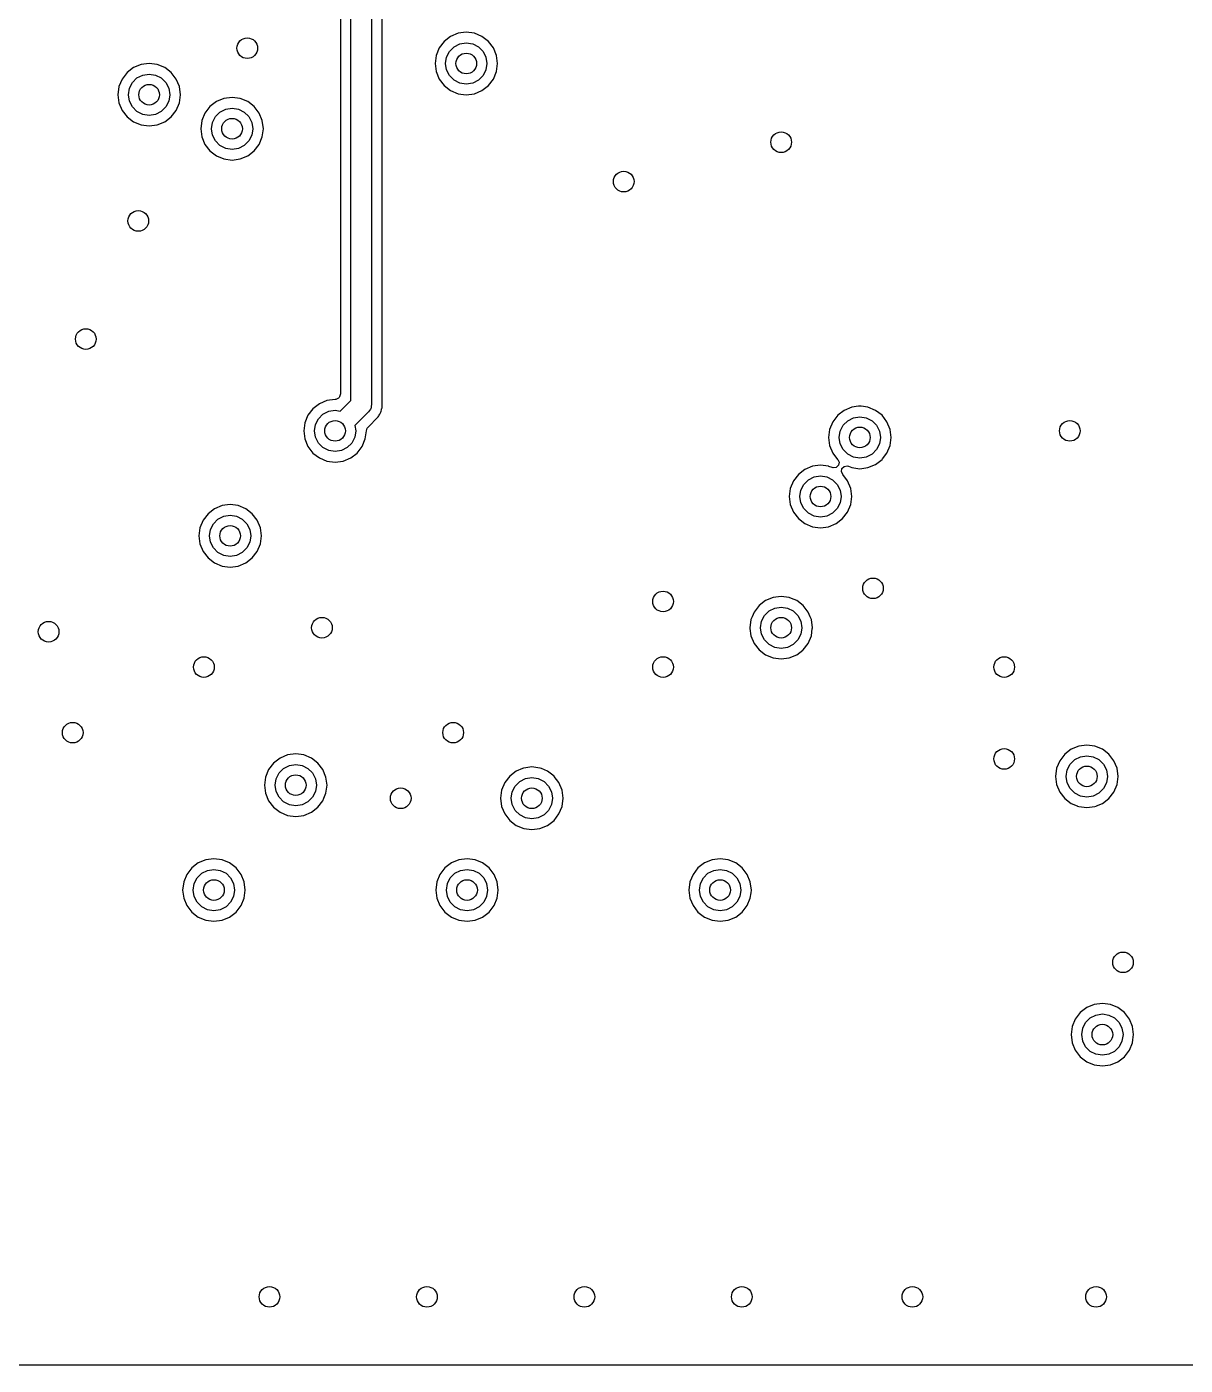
# Model space of a CAD drawing. Extents: x 3.91 to 7.47, y -4.88 to -2.92.
# Drawn here: x 5.654 to 6.537, y -4.88 to -3.86 of the extents above; entities that cross this region are included whole.
import ezdxf

# ---------------------------------------------------------------- set-up
doc = ezdxf.new("R2010")
doc.units = 0
doc.header["$MEASUREMENT"] = 0
doc.layers.add('BLACK', color=7, linetype='CONTINUOUS')

msp = doc.modelspace()

# ---------------------------------------------------------------- linework, layer by layer
at = {"layer": 'BLACK', "linetype": 'CONTINUOUS'}
for p, q in [((5.89291, -3.58704), (5.89291, -4.13937)), ((5.9008, -4.14426), (5.9008, -3.58096)), ((5.91655, -3.58096), (5.91655, -4.14753)), ((5.92444, -4.14876), (5.92444, -3.58704)), ((5.9825, -3.86448), (5.97675, -3.86687)), ((5.98867, -3.86367), (5.9825, -3.86448)), ((5.99485, -3.86448), (5.98867, -3.86367)), ((6.0006, -3.86687), (5.99485, -3.86448)), ((5.96802, -3.87559), (5.96564, -3.88135)), ((5.97181, -3.87066), (5.96802, -3.87559)), ((5.97675, -3.86687), (5.97181, -3.87066)), ((5.97593, -3.87826), (5.97942, -3.87478)), ((5.97942, -3.87478), (5.98381, -3.87254)), ((5.98381, -3.87254), (5.98867, -3.87177)), ((5.98867, -3.87177), (5.99354, -3.87254)), ((5.99354, -3.87254), (5.99793, -3.87478)), ((5.99793, -3.87478), (6.00142, -3.87826)), ((6.00554, -3.87066), (6.0006, -3.86687)), ((6.00933, -3.87559), (6.00554, -3.87066)), ((6.01171, -3.88135), (6.00933, -3.87559)), ((5.96564, -3.88135), (5.96483, -3.88752)), ((5.97293, -3.88752), (5.9737, -3.88265)), ((5.9737, -3.88265), (5.97593, -3.87826)), ((6.00142, -3.87826), (6.00365, -3.88265)), ((6.00365, -3.88265), (6.00442, -3.88752)), ((6.01252, -3.88752), (6.01171, -3.88135)), ((5.73008, -3.89443), (5.72629, -3.89937)), ((5.73502, -3.89065), (5.73008, -3.89443)), ((5.74077, -3.88826), (5.73502, -3.89065)), ((5.73769, -3.89856), (5.74208, -3.89632)), ((5.74694, -3.88745), (5.74077, -3.88826)), ((5.74208, -3.89632), (5.74694, -3.89555)), ((5.75311, -3.88826), (5.74694, -3.88745)), ((5.74694, -3.89555), (5.75181, -3.89632)), ((5.75181, -3.89632), (5.7562, -3.89856)), ((5.75887, -3.89065), (5.75311, -3.88826)), ((5.7638, -3.89443), (5.75887, -3.89065)), ((5.76759, -3.89937), (5.7638, -3.89443)), ((5.96483, -3.88752), (5.96564, -3.89369)), ((5.96564, -3.89369), (5.96802, -3.89944)), ((5.9737, -3.89238), (5.97293, -3.88752)), ((5.97593, -3.89677), (5.9737, -3.89238)), ((6.00365, -3.89238), (6.00142, -3.89677)), ((6.00442, -3.88752), (6.00365, -3.89238)), ((6.00933, -3.89944), (6.01171, -3.89369)), ((6.01171, -3.89369), (6.01252, -3.88752)), ((5.72391, -3.90512), (5.7231, -3.9113)), ((5.72629, -3.89937), (5.72391, -3.90512)), ((5.73119, -3.9113), (5.73197, -3.90643)), ((5.73197, -3.90643), (5.7342, -3.90204)), ((5.7342, -3.90204), (5.73769, -3.89856)), ((5.7562, -3.89856), (5.75968, -3.90204)), ((5.75968, -3.90204), (5.76192, -3.90643)), ((5.76192, -3.90643), (5.76269, -3.9113)), ((5.76998, -3.90512), (5.76759, -3.89937)), ((5.77079, -3.9113), (5.76998, -3.90512)), ((5.96802, -3.89944), (5.97181, -3.90438)), ((5.97181, -3.90438), (5.97675, -3.90817)), ((5.97942, -3.90026), (5.97593, -3.89677)), ((5.98381, -3.90249), (5.97942, -3.90026)), ((5.98867, -3.90326), (5.98381, -3.90249)), ((5.99354, -3.90249), (5.98867, -3.90326)), ((5.99793, -3.90026), (5.99354, -3.90249)), ((6.00142, -3.89677), (5.99793, -3.90026)), ((6.0006, -3.90817), (6.00554, -3.90438)), ((6.00554, -3.90438), (6.00933, -3.89944)), ((5.7231, -3.9113), (5.72391, -3.91747)), ((5.73197, -3.91616), (5.73119, -3.9113)), ((5.7342, -3.92055), (5.73197, -3.91616)), ((5.76192, -3.91616), (5.75968, -3.92055)), ((5.76269, -3.9113), (5.76192, -3.91616)), ((5.76998, -3.91747), (5.77079, -3.9113)), ((5.79823, -3.9166), (5.79329, -3.92039)), ((5.80398, -3.91422), (5.79823, -3.9166)), ((5.81015, -3.91341), (5.80398, -3.91422)), ((5.81632, -3.91422), (5.81015, -3.91341)), ((5.82207, -3.9166), (5.81632, -3.91422)), ((5.82701, -3.92039), (5.82207, -3.9166)), ((5.97675, -3.90817), (5.9825, -3.91055)), ((5.9825, -3.91055), (5.98867, -3.91136)), ((5.98867, -3.91136), (5.99485, -3.91055)), ((5.99485, -3.91055), (6.0006, -3.90817)), ((5.72391, -3.91747), (5.72629, -3.92322)), ((5.72629, -3.92322), (5.73008, -3.92816)), ((5.73769, -3.92404), (5.7342, -3.92055)), ((5.74208, -3.92627), (5.73769, -3.92404)), ((5.74694, -3.92704), (5.74208, -3.92627)), ((5.75181, -3.92627), (5.74694, -3.92704)), ((5.7562, -3.92404), (5.75181, -3.92627)), ((5.75968, -3.92055), (5.7562, -3.92404)), ((5.7638, -3.92816), (5.76759, -3.92322)), ((5.76759, -3.92322), (5.76998, -3.91747)), ((5.7895, -3.92533), (5.78712, -3.93108)), ((5.79329, -3.92039), (5.7895, -3.92533)), ((5.79741, -3.928), (5.80089, -3.92451)), ((5.80089, -3.92451), (5.80528, -3.92227)), ((5.80528, -3.92227), (5.81015, -3.9215)), ((5.81015, -3.9215), (5.81502, -3.92227)), ((5.81502, -3.92227), (5.81941, -3.92451)), ((5.81941, -3.92451), (5.82289, -3.928)), ((5.8308, -3.92533), (5.82701, -3.92039)), ((5.83318, -3.93108), (5.8308, -3.92533)), ((5.73008, -3.92816), (5.73502, -3.93195)), ((5.73502, -3.93195), (5.74077, -3.93433)), ((5.74077, -3.93433), (5.74694, -3.93514)), ((5.74694, -3.93514), (5.75311, -3.93433)), ((5.75311, -3.93433), (5.75887, -3.93195)), ((5.75887, -3.93195), (5.7638, -3.92816)), ((5.78712, -3.93108), (5.78631, -3.93725)), ((5.78631, -3.93725), (5.78712, -3.94342)), ((5.7944, -3.93725), (5.79517, -3.93239)), ((5.79517, -3.94212), (5.7944, -3.93725)), ((5.79517, -3.93239), (5.79741, -3.928)), ((5.82289, -3.928), (5.82513, -3.93239)), ((5.82513, -3.93239), (5.8259, -3.93725)), ((5.8259, -3.93725), (5.82513, -3.94212)), ((5.834, -3.93725), (5.83318, -3.93108)), ((5.83318, -3.94342), (5.834, -3.93725)), ((5.78712, -3.94342), (5.7895, -3.94917)), ((5.79741, -3.94651), (5.79517, -3.94212)), ((5.80089, -3.94999), (5.79741, -3.94651)), ((5.82289, -3.94651), (5.81941, -3.94999)), ((5.82513, -3.94212), (5.82289, -3.94651)), ((5.8308, -3.94917), (5.83318, -3.94342)), ((5.7895, -3.94917), (5.79329, -3.95411)), ((5.79329, -3.95411), (5.79823, -3.9579)), ((5.79823, -3.9579), (5.80398, -3.96029)), ((5.80528, -3.95223), (5.80089, -3.94999)), ((5.81015, -3.953), (5.80528, -3.95223)), ((5.81502, -3.95223), (5.81015, -3.953)), ((5.81941, -3.94999), (5.81502, -3.95223)), ((5.81632, -3.96029), (5.82207, -3.9579)), ((5.82207, -3.9579), (5.82701, -3.95411)), ((5.82701, -3.95411), (5.8308, -3.94917)), ((5.80398, -3.96029), (5.81015, -3.9611)), ((5.81015, -3.9611), (5.81632, -3.96029)), ((5.89291, -4.13937), (5.89216, -4.14166)), ((5.87181, -4.15066), (5.86802, -4.15559)), ((5.87675, -4.14687), (5.87181, -4.15066)), ((5.8825, -4.14448), (5.87675, -4.14687)), ((5.88867, -4.14367), (5.8825, -4.14448)), ((5.8888, -4.14369), (5.88867, -4.14367)), ((5.88918, -4.14366), (5.8888, -4.14369)), ((5.89133, -4.14256), (5.88918, -4.14366)), ((5.89177, -4.14213), (5.89133, -4.14256)), ((5.89216, -4.14166), (5.89177, -4.14213)), ((5.89266, -4.1524), (5.9008, -4.14426)), ((5.91576, -4.15094), (5.91494, -4.15197)), ((5.91587, -4.1505), (5.91576, -4.15094)), ((5.91611, -4.15012), (5.91587, -4.1505)), ((5.91625, -4.14881), (5.91611, -4.15012)), ((5.91655, -4.14753), (5.91625, -4.14881)), ((5.92386, -4.15245), (5.92401, -4.15151)), ((5.92401, -4.15151), (5.92415, -4.15092)), ((5.92415, -4.15092), (5.92435, -4.15031)), ((5.92435, -4.15031), (5.92444, -4.15001)), ((5.92435, -4.15031), (5.92435, -4.15031)), ((5.92444, -4.15001), (5.92444, -4.14876)), ((5.92444, -4.14876), (5.92444, -4.14876)), ((6.2825, -4.14948), (6.27675, -4.15187)), ((6.28767, -4.1488), (6.2825, -4.14948)), ((6.28842, -4.1487), (6.28767, -4.1488)), ((6.28867, -4.14867), (6.28842, -4.1487)), ((6.28893, -4.1487), (6.28867, -4.14867)), ((6.28968, -4.1488), (6.28893, -4.1487)), ((6.29485, -4.14948), (6.28968, -4.1488)), ((6.3006, -4.15187), (6.29485, -4.14948)), ((5.86564, -4.16135), (5.86483, -4.16752)), ((5.86802, -4.15559), (5.86564, -4.16135)), ((5.8737, -4.16265), (5.87593, -4.15826)), ((5.87593, -4.15826), (5.87942, -4.15478)), ((5.87942, -4.15478), (5.88381, -4.15254)), ((5.88381, -4.15254), (5.88867, -4.15177)), ((5.88867, -4.15177), (5.89266, -4.1524)), ((5.91424, -4.15308), (5.90379, -4.16353)), ((5.91363, -4.16486), (5.92159, -4.1569)), ((5.91494, -4.15197), (5.91424, -4.15308)), ((5.92159, -4.1569), (5.92202, -4.15605)), ((5.92202, -4.15605), (5.92234, -4.15553)), ((5.92234, -4.15553), (5.9229, -4.15476)), ((5.9229, -4.15476), (5.92319, -4.15386)), ((5.92319, -4.15386), (5.92343, -4.1533)), ((5.92343, -4.1533), (5.92386, -4.15245)), ((6.26802, -4.16059), (6.26564, -4.16635)), ((6.27181, -4.15566), (6.26802, -4.16059)), ((6.27675, -4.15187), (6.27181, -4.15566)), ((6.27593, -4.16326), (6.27942, -4.15978)), ((6.27942, -4.15978), (6.28381, -4.15754)), ((6.28381, -4.15754), (6.28867, -4.15677)), ((6.28867, -4.15677), (6.29354, -4.15754)), ((6.29354, -4.15754), (6.29793, -4.15978)), ((6.29793, -4.15978), (6.30142, -4.16326)), ((6.30554, -4.15566), (6.3006, -4.15187)), ((6.30933, -4.16059), (6.30554, -4.15566)), ((6.31171, -4.16635), (6.30933, -4.16059)), ((5.86483, -4.16752), (5.86564, -4.17369)), ((5.87293, -4.16752), (5.8737, -4.16265)), ((5.8737, -4.17238), (5.87293, -4.16752)), ((5.90442, -4.16752), (5.90365, -4.17238)), ((5.90379, -4.16353), (5.90442, -4.16752)), ((5.91171, -4.17369), (5.91252, -4.16752)), ((5.91252, -4.16752), (5.91323, -4.16533)), ((5.91252, -4.16752), (5.91252, -4.16752)), ((5.91323, -4.16533), (5.91363, -4.16486)), ((6.26564, -4.16635), (6.26483, -4.17252)), ((6.27293, -4.17252), (6.2737, -4.16765)), ((6.2737, -4.16765), (6.27593, -4.16326)), ((6.30142, -4.16326), (6.30365, -4.16765)), ((6.30365, -4.16765), (6.30442, -4.17252)), ((6.31252, -4.17252), (6.31171, -4.16635)), ((5.86564, -4.17369), (5.86802, -4.17944)), ((5.86802, -4.17944), (5.87181, -4.18438)), ((5.87593, -4.17677), (5.8737, -4.17238)), ((5.87942, -4.18026), (5.87593, -4.17677)), ((5.88381, -4.18249), (5.87942, -4.18026)), ((5.89793, -4.18026), (5.89354, -4.18249)), ((5.90142, -4.17677), (5.89793, -4.18026)), ((5.90365, -4.17238), (5.90142, -4.17677)), ((5.90554, -4.18438), (5.90933, -4.17944)), ((5.90933, -4.17944), (5.91171, -4.17369)), ((6.26483, -4.17252), (6.26564, -4.17869)), ((6.26564, -4.17869), (6.26802, -4.18444)), ((6.2737, -4.17738), (6.27293, -4.17252)), ((6.27593, -4.18177), (6.2737, -4.17738)), ((6.27942, -4.18526), (6.27593, -4.18177)), ((6.30142, -4.18177), (6.29793, -4.18526)), ((6.30365, -4.17738), (6.30142, -4.18177)), ((6.30442, -4.17252), (6.30365, -4.17738)), ((6.30933, -4.18444), (6.31171, -4.17869)), ((6.31171, -4.17869), (6.31252, -4.17252)), ((5.87181, -4.18438), (5.87675, -4.18817)), ((5.87675, -4.18817), (5.8825, -4.19055)), ((5.8825, -4.19055), (5.88867, -4.19136)), ((5.88867, -4.18326), (5.88381, -4.18249)), ((5.89354, -4.18249), (5.88867, -4.18326)), ((5.88867, -4.19136), (5.89485, -4.19055)), ((5.89485, -4.19055), (5.9006, -4.18817)), ((5.9006, -4.18817), (5.90554, -4.18438)), ((6.26802, -4.18444), (6.27169, -4.18922)), ((6.27169, -4.18922), (6.27169, -4.18922)), ((6.27169, -4.18922), (6.27181, -4.18938)), ((6.27181, -4.18938), (6.27178, -4.1894)), ((6.27178, -4.1894), (6.27277, -4.19134)), ((6.27277, -4.19134), (6.2724, -4.19372)), ((6.28381, -4.18749), (6.27942, -4.18526)), ((6.28867, -4.18826), (6.28381, -4.18749)), ((6.29354, -4.18749), (6.28867, -4.18826)), ((6.29793, -4.18526), (6.29354, -4.18749)), ((6.3006, -4.19317), (6.30554, -4.18938)), ((6.30554, -4.18938), (6.30594, -4.18886)), ((6.30594, -4.18886), (6.30933, -4.18444)), ((6.24181, -4.20066), (6.23802, -4.20559)), ((6.24675, -4.19687), (6.24181, -4.20066)), ((6.2525, -4.19448), (6.24675, -4.19687)), ((6.24942, -4.20478), (6.25381, -4.20254)), ((6.25867, -4.19367), (6.2525, -4.19448)), ((6.25381, -4.20254), (6.25867, -4.20177)), ((6.26485, -4.19448), (6.25867, -4.19367)), ((6.25867, -4.20177), (6.26354, -4.20254)), ((6.26354, -4.20254), (6.26793, -4.20478)), ((6.26508, -4.19458), (6.26485, -4.19448)), ((6.26743, -4.19555), (6.26508, -4.19458)), ((6.26831, -4.1958), (6.26743, -4.19555)), ((6.27069, -4.19543), (6.26831, -4.1958)), ((6.2724, -4.19372), (6.27069, -4.19543)), ((6.27458, -4.19869), (6.27495, -4.19631)), ((6.27557, -4.20063), (6.27458, -4.19869)), ((6.27495, -4.19631), (6.27666, -4.19461)), ((6.27554, -4.20066), (6.27557, -4.20063)), ((6.27563, -4.20078), (6.27554, -4.20066)), ((6.27933, -4.20559), (6.27563, -4.20078)), ((6.27666, -4.19461), (6.27904, -4.19423)), ((6.27904, -4.19423), (6.27992, -4.19448)), ((6.27992, -4.19448), (6.28124, -4.19503)), ((6.28124, -4.19503), (6.2825, -4.19555)), ((6.2825, -4.19555), (6.28867, -4.19636)), ((6.28867, -4.19636), (6.29485, -4.19555)), ((6.29485, -4.19555), (6.3006, -4.19317)), ((6.23564, -4.21135), (6.23483, -4.21752)), ((6.23802, -4.20559), (6.23564, -4.21135)), ((6.24293, -4.21752), (6.2437, -4.21265)), ((6.2437, -4.21265), (6.24593, -4.20826)), ((6.24593, -4.20826), (6.24942, -4.20478)), ((6.26793, -4.20478), (6.27142, -4.20826)), ((6.27142, -4.20826), (6.27365, -4.21265)), ((6.27365, -4.21265), (6.27442, -4.21752)), ((6.28171, -4.21135), (6.27933, -4.20559)), ((6.28252, -4.21752), (6.28171, -4.21135)), ((6.23483, -4.21752), (6.23564, -4.22369)), ((6.2437, -4.22238), (6.24293, -4.21752)), ((6.24593, -4.22677), (6.2437, -4.22238)), ((6.27365, -4.22238), (6.27142, -4.22677)), ((6.27442, -4.21752), (6.27365, -4.22238)), ((6.28171, -4.22369), (6.28252, -4.21752)), ((5.79181, -4.23066), (5.78802, -4.23559)), ((5.79675, -4.22687), (5.79181, -4.23066)), ((5.8025, -4.22448), (5.79675, -4.22687)), ((5.79942, -4.23478), (5.80381, -4.23254)), ((5.80867, -4.22367), (5.8025, -4.22448)), ((5.80381, -4.23254), (5.80867, -4.23177)), ((5.81485, -4.22448), (5.80867, -4.22367)), ((5.80867, -4.23177), (5.81354, -4.23254)), ((5.81354, -4.23254), (5.81793, -4.23478)), ((5.8206, -4.22687), (5.81485, -4.22448)), ((5.82554, -4.23066), (5.8206, -4.22687)), ((5.82933, -4.23559), (5.82554, -4.23066)), ((6.23564, -4.22369), (6.23802, -4.22944)), ((6.23802, -4.22944), (6.24181, -4.23438)), ((6.24942, -4.23026), (6.24593, -4.22677)), ((6.25381, -4.23249), (6.24942, -4.23026)), ((6.25867, -4.23326), (6.25381, -4.23249)), ((6.26354, -4.23249), (6.25867, -4.23326)), ((6.26793, -4.23026), (6.26354, -4.23249)), ((6.27142, -4.22677), (6.26793, -4.23026)), ((6.27554, -4.23438), (6.27933, -4.22944)), ((6.27933, -4.22944), (6.28171, -4.22369)), ((5.78564, -4.24135), (5.78483, -4.24752)), ((5.78802, -4.23559), (5.78564, -4.24135)), ((5.79293, -4.24752), (5.7937, -4.24265)), ((5.7937, -4.24265), (5.79593, -4.23826)), ((5.79593, -4.23826), (5.79942, -4.23478)), ((5.81793, -4.23478), (5.82142, -4.23826)), ((5.82142, -4.23826), (5.82365, -4.24265)), ((5.82365, -4.24265), (5.82442, -4.24752)), ((5.83171, -4.24135), (5.82933, -4.23559)), ((5.83252, -4.24752), (5.83171, -4.24135)), ((6.24181, -4.23438), (6.24675, -4.23817)), ((6.24675, -4.23817), (6.2525, -4.24055)), ((6.2525, -4.24055), (6.25867, -4.24136)), ((6.25867, -4.24136), (6.26485, -4.24055)), ((6.26485, -4.24055), (6.2706, -4.23817)), ((6.2706, -4.23817), (6.27554, -4.23438)), ((5.78483, -4.24752), (5.78564, -4.25369)), ((5.78564, -4.25369), (5.78802, -4.25944)), ((5.7937, -4.25238), (5.79293, -4.24752)), ((5.79593, -4.25677), (5.7937, -4.25238)), ((5.82365, -4.25238), (5.82142, -4.25677)), ((5.82442, -4.24752), (5.82365, -4.25238)), ((5.82933, -4.25944), (5.83171, -4.25369)), ((5.83171, -4.25369), (5.83252, -4.24752)), ((5.78802, -4.25944), (5.79181, -4.26438)), ((5.79942, -4.26026), (5.79593, -4.25677)), ((5.80381, -4.26249), (5.79942, -4.26026)), ((5.80867, -4.26326), (5.80381, -4.26249)), ((5.81354, -4.26249), (5.80867, -4.26326)), ((5.81793, -4.26026), (5.81354, -4.26249)), ((5.82142, -4.25677), (5.81793, -4.26026)), ((5.82554, -4.26438), (5.82933, -4.25944)), ((5.79181, -4.26438), (5.79675, -4.26817)), ((5.79675, -4.26817), (5.8025, -4.27055)), ((5.8025, -4.27055), (5.80867, -4.27136)), ((5.80867, -4.27136), (5.81485, -4.27055)), ((5.81485, -4.27055), (5.8206, -4.26817)), ((5.8206, -4.26817), (5.82554, -4.26438)), ((6.2225, -4.29448), (6.21675, -4.29687)), ((6.22867, -4.29367), (6.2225, -4.29448)), ((6.23485, -4.29448), (6.22867, -4.29367)), ((6.23647, -4.29515), (6.23485, -4.29448)), ((6.21181, -4.30066), (6.20802, -4.30559)), ((6.21675, -4.29687), (6.21181, -4.30066)), ((6.21942, -4.30478), (6.22381, -4.30254)), ((6.22381, -4.30254), (6.22867, -4.30177)), ((6.22867, -4.30177), (6.23354, -4.30254)), ((6.23354, -4.30254), (6.23793, -4.30478)), ((6.2406, -4.29687), (6.23647, -4.29515)), ((6.24554, -4.30066), (6.2406, -4.29687)), ((6.24933, -4.30559), (6.24554, -4.30066)), ((6.20564, -4.31135), (6.20483, -4.31752)), ((6.20608, -4.31028), (6.20564, -4.31135)), ((6.20651, -4.30925), (6.20608, -4.31028)), ((6.20802, -4.30559), (6.20651, -4.30925)), ((6.21293, -4.31752), (6.2137, -4.31265)), ((6.2137, -4.31265), (6.21593, -4.30826)), ((6.21593, -4.30826), (6.21942, -4.30478)), ((6.23793, -4.30478), (6.24142, -4.30826)), ((6.24142, -4.30826), (6.24365, -4.31265)), ((6.24365, -4.31265), (6.24442, -4.31752)), ((6.25084, -4.30925), (6.24933, -4.30559)), ((6.25127, -4.31028), (6.25084, -4.30925)), ((6.25171, -4.31135), (6.25127, -4.31028)), ((6.25252, -4.31752), (6.25171, -4.31135)), ((6.20483, -4.31752), (6.20486, -4.31777)), ((6.20486, -4.31777), (6.20492, -4.31819)), ((6.20492, -4.31819), (6.20564, -4.32369)), ((6.20564, -4.32369), (6.20802, -4.32944)), ((6.2137, -4.32238), (6.21293, -4.31752)), ((6.21593, -4.32677), (6.2137, -4.32238)), ((6.24365, -4.32238), (6.24142, -4.32677)), ((6.24442, -4.31752), (6.24365, -4.32238)), ((6.24933, -4.32944), (6.25171, -4.32369)), ((6.25171, -4.32369), (6.25243, -4.31819)), ((6.25243, -4.31819), (6.25249, -4.31777)), ((6.25249, -4.31777), (6.25252, -4.31752)), ((6.20802, -4.32944), (6.21181, -4.33438)), ((6.21181, -4.33438), (6.21675, -4.33817)), ((6.21942, -4.33026), (6.21593, -4.32677)), ((6.22381, -4.33249), (6.21942, -4.33026)), ((6.22867, -4.33326), (6.22381, -4.33249)), ((6.23354, -4.33249), (6.22867, -4.33326)), ((6.23793, -4.33026), (6.23354, -4.33249)), ((6.24142, -4.32677), (6.23793, -4.33026)), ((6.2406, -4.33817), (6.24529, -4.33456)), ((6.24529, -4.33456), (6.24554, -4.33438)), ((6.24554, -4.33438), (6.24933, -4.32944)), ((6.21675, -4.33817), (6.2225, -4.34055)), ((6.2225, -4.34055), (6.22867, -4.34136)), ((6.22867, -4.34136), (6.23485, -4.34055)), ((6.23485, -4.34055), (6.2406, -4.33817)), ((5.84675, -4.41687), (5.84181, -4.42066)), ((5.8525, -4.41448), (5.84675, -4.41687)), ((5.85867, -4.41367), (5.8525, -4.41448)), ((5.86485, -4.41448), (5.85867, -4.41367)), ((5.8706, -4.41687), (5.86485, -4.41448)), ((5.87554, -4.42066), (5.8706, -4.41687)), ((6.44481, -4.41396), (6.44102, -4.4189)), ((6.44974, -4.41017), (6.44481, -4.41396)), ((6.4555, -4.40779), (6.44974, -4.41017)), ((6.45241, -4.41808), (6.4568, -4.41585)), ((6.46167, -4.40698), (6.4555, -4.40779)), ((6.4568, -4.41585), (6.46167, -4.41508)), ((6.46784, -4.40779), (6.46167, -4.40698)), ((6.46167, -4.41508), (6.46653, -4.41585)), ((6.46653, -4.41585), (6.47092, -4.41808)), ((6.47359, -4.41017), (6.46784, -4.40779)), ((6.47853, -4.41396), (6.47359, -4.41017)), ((6.48232, -4.4189), (6.47853, -4.41396)), ((5.83802, -4.42559), (5.83564, -4.43135)), ((5.84181, -4.42066), (5.83802, -4.42559)), ((5.84593, -4.42826), (5.84942, -4.42478)), ((5.84942, -4.42478), (5.85381, -4.42254)), ((5.85381, -4.42254), (5.85867, -4.42177)), ((5.85867, -4.42177), (5.86354, -4.42254)), ((5.86354, -4.42254), (5.86793, -4.42478)), ((5.86793, -4.42478), (5.87142, -4.42826)), ((5.87933, -4.42559), (5.87554, -4.42066)), ((5.88171, -4.43135), (5.87933, -4.42559)), ((6.02675, -4.42687), (6.02181, -4.43066)), ((6.03142, -4.42493), (6.02675, -4.42687)), ((6.03227, -4.42458), (6.03142, -4.42493)), ((6.0325, -4.42448), (6.03227, -4.42458)), ((6.03867, -4.42367), (6.0325, -4.42448)), ((6.04485, -4.42448), (6.03867, -4.42367)), ((6.04508, -4.42458), (6.04485, -4.42448)), ((6.04593, -4.42493), (6.04508, -4.42458)), ((6.0506, -4.42687), (6.04593, -4.42493)), ((6.05554, -4.43066), (6.0506, -4.42687)), ((6.43863, -4.42465), (6.43782, -4.43082)), ((6.44102, -4.4189), (6.43863, -4.42465)), ((6.44592, -4.43082), (6.44669, -4.42596)), ((6.44669, -4.42596), (6.44893, -4.42157)), ((6.44893, -4.42157), (6.45241, -4.41808)), ((6.47092, -4.41808), (6.47441, -4.42157)), ((6.47441, -4.42157), (6.47664, -4.42596)), ((6.47664, -4.42596), (6.47741, -4.43082)), ((6.48236, -4.41901), (6.48232, -4.4189)), ((6.4847, -4.42465), (6.48236, -4.41901)), ((6.48551, -4.43082), (6.4847, -4.42465)), ((5.83564, -4.43135), (5.83483, -4.43752)), ((5.84293, -4.43752), (5.8437, -4.43265)), ((5.8437, -4.43265), (5.84593, -4.42826)), ((5.87142, -4.42826), (5.87365, -4.43265)), ((5.87365, -4.43265), (5.87442, -4.43752)), ((5.88252, -4.43752), (5.88171, -4.43135)), ((6.01802, -4.43559), (6.01564, -4.44135)), ((6.02181, -4.43066), (6.01802, -4.43559)), ((6.02593, -4.43826), (6.02942, -4.43478)), ((6.02942, -4.43478), (6.03381, -4.43254)), ((6.03381, -4.43254), (6.03867, -4.43177)), ((6.03867, -4.43177), (6.04354, -4.43254)), ((6.04354, -4.43254), (6.04793, -4.43478)), ((6.04793, -4.43478), (6.05142, -4.43826)), ((6.05567, -4.43082), (6.05554, -4.43066)), ((6.05933, -4.43559), (6.05567, -4.43082)), ((6.06171, -4.44135), (6.05933, -4.43559)), ((6.43782, -4.43082), (6.43863, -4.437)), ((6.43863, -4.437), (6.44102, -4.44275)), ((6.44669, -4.43569), (6.44592, -4.43082)), ((6.44893, -4.44008), (6.44669, -4.43569)), ((6.47664, -4.43569), (6.47441, -4.44008)), ((6.47741, -4.43082), (6.47664, -4.43569)), ((6.48232, -4.44275), (6.4847, -4.437)), ((6.4847, -4.437), (6.48551, -4.43082)), ((5.83483, -4.43752), (5.83564, -4.44369)), ((5.83564, -4.44369), (5.83802, -4.44944)), ((5.8437, -4.44238), (5.84293, -4.43752)), ((5.84593, -4.44677), (5.8437, -4.44238)), ((5.84942, -4.45026), (5.84593, -4.44677)), ((5.87142, -4.44677), (5.86793, -4.45026)), ((5.87365, -4.44238), (5.87142, -4.44677)), ((5.87442, -4.43752), (5.87365, -4.44238)), ((5.87933, -4.44944), (5.88012, -4.44752)), ((5.88012, -4.44752), (5.88171, -4.44369)), ((5.88171, -4.44369), (5.88252, -4.43752)), ((6.01564, -4.44135), (6.01483, -4.44752)), ((6.01483, -4.44752), (6.01564, -4.45369)), ((6.02293, -4.44752), (6.0237, -4.44265)), ((6.0237, -4.45238), (6.02293, -4.44752)), ((6.0237, -4.44265), (6.02593, -4.43826)), ((6.05142, -4.43826), (6.05365, -4.44265)), ((6.05365, -4.44265), (6.05442, -4.44752)), ((6.05442, -4.44752), (6.05365, -4.45238)), ((6.06252, -4.44752), (6.06171, -4.44135)), ((6.06171, -4.45369), (6.06252, -4.44752)), ((6.44102, -4.44275), (6.44481, -4.44769)), ((6.45241, -4.44356), (6.44893, -4.44008)), ((6.4568, -4.4458), (6.45241, -4.44356)), ((6.46167, -4.44657), (6.4568, -4.4458)), ((6.46653, -4.4458), (6.46167, -4.44657)), ((6.47092, -4.44356), (6.46653, -4.4458)), ((6.47441, -4.44008), (6.47092, -4.44356)), ((6.47853, -4.44769), (6.48232, -4.44275)), ((5.83802, -4.44944), (5.84181, -4.45438)), ((5.84181, -4.45438), (5.84675, -4.45817)), ((5.85381, -4.45249), (5.84942, -4.45026)), ((5.85867, -4.45326), (5.85381, -4.45249)), ((5.86354, -4.45249), (5.85867, -4.45326)), ((5.86793, -4.45026), (5.86354, -4.45249)), ((5.8706, -4.45817), (5.87554, -4.45438)), ((5.87554, -4.45438), (5.87933, -4.44944)), ((6.01564, -4.45369), (6.01802, -4.45944)), ((6.02593, -4.45677), (6.0237, -4.45238)), ((6.02942, -4.46026), (6.02593, -4.45677)), ((6.05142, -4.45677), (6.04793, -4.46026)), ((6.05365, -4.45238), (6.05142, -4.45677)), ((6.05933, -4.45944), (6.06171, -4.45369)), ((6.44481, -4.44769), (6.44974, -4.45147)), ((6.44974, -4.45147), (6.45438, -4.4534)), ((6.45438, -4.4534), (6.45448, -4.45344)), ((6.45448, -4.45344), (6.4555, -4.45386)), ((6.4555, -4.45386), (6.46167, -4.45467)), ((6.46167, -4.45467), (6.46784, -4.45386)), ((6.46784, -4.45386), (6.46886, -4.45344)), ((6.46886, -4.45344), (6.46895, -4.4534)), ((6.46895, -4.4534), (6.47359, -4.45147)), ((6.47359, -4.45147), (6.47853, -4.44769)), ((5.84675, -4.45817), (5.8525, -4.46055)), ((5.8525, -4.46055), (5.85867, -4.46136)), ((5.85867, -4.46136), (5.86485, -4.46055)), ((5.86485, -4.46055), (5.8706, -4.45817)), ((6.01802, -4.45944), (6.02181, -4.46438)), ((6.02181, -4.46438), (6.02675, -4.46817)), ((6.03381, -4.46249), (6.02942, -4.46026)), ((6.03867, -4.46326), (6.03381, -4.46249)), ((6.04354, -4.46249), (6.03867, -4.46326)), ((6.04793, -4.46026), (6.04354, -4.46249)), ((6.0506, -4.46817), (6.05554, -4.46438)), ((6.05554, -4.46438), (6.05933, -4.45944)), ((6.02675, -4.46817), (6.0325, -4.47055)), ((6.0325, -4.47055), (6.03867, -4.47136)), ((6.03867, -4.47136), (6.04485, -4.47055)), ((6.04485, -4.47055), (6.0506, -4.46817)), ((5.78439, -4.49679), (5.77945, -4.50058)), ((5.79014, -4.4944), (5.78439, -4.49679)), ((5.79631, -4.49359), (5.79014, -4.4944)), ((5.80248, -4.4944), (5.79631, -4.49359)), ((5.80824, -4.49679), (5.80248, -4.4944)), ((5.81317, -4.50058), (5.80824, -4.49679)), ((5.9773, -4.49679), (5.97236, -4.50058)), ((5.98305, -4.4944), (5.9773, -4.49679)), ((5.98923, -4.49359), (5.98305, -4.4944)), ((5.9954, -4.4944), (5.98923, -4.49359)), ((6.00115, -4.49679), (5.9954, -4.4944)), ((6.00609, -4.50058), (6.00115, -4.49679)), ((6.17022, -4.49679), (6.16528, -4.50058)), ((6.17597, -4.4944), (6.17022, -4.49679)), ((6.18214, -4.49359), (6.17597, -4.4944)), ((6.18831, -4.4944), (6.18214, -4.49359)), ((6.19406, -4.49679), (6.18831, -4.4944)), ((6.199, -4.50058), (6.19406, -4.49679)), ((5.77566, -4.50552), (5.77328, -4.51127)), ((5.77945, -4.50058), (5.77566, -4.50552)), ((5.78134, -4.51257), (5.78357, -4.50818)), ((5.78357, -4.50818), (5.78706, -4.5047)), ((5.78706, -4.5047), (5.79145, -4.50246)), ((5.79145, -4.50246), (5.79631, -4.50169)), ((5.79631, -4.50169), (5.80118, -4.50246)), ((5.80118, -4.50246), (5.80557, -4.5047)), ((5.80557, -4.5047), (5.80905, -4.50818)), ((5.80905, -4.50818), (5.81129, -4.51257)), ((5.81696, -4.50552), (5.81317, -4.50058)), ((5.81935, -4.51127), (5.81696, -4.50552)), ((5.96857, -4.50552), (5.96619, -4.51127)), ((5.97236, -4.50058), (5.96857, -4.50552)), ((5.97425, -4.51257), (5.97649, -4.50818)), ((5.97649, -4.50818), (5.97997, -4.5047)), ((5.97997, -4.5047), (5.98436, -4.50246)), ((5.98436, -4.50246), (5.98923, -4.50169)), ((5.98923, -4.50169), (5.99409, -4.50246)), ((5.99409, -4.50246), (5.99848, -4.5047)), ((5.99848, -4.5047), (6.00197, -4.50818)), ((6.00197, -4.50818), (6.0042, -4.51257)), ((6.00988, -4.50552), (6.00609, -4.50058)), ((6.01226, -4.51127), (6.00988, -4.50552)), ((6.16149, -4.50552), (6.15911, -4.51127)), ((6.16528, -4.50058), (6.16149, -4.50552)), ((6.16716, -4.51257), (6.1694, -4.50818)), ((6.1694, -4.50818), (6.17288, -4.5047)), ((6.17288, -4.5047), (6.17727, -4.50246)), ((6.17727, -4.50246), (6.18214, -4.50169)), ((6.18214, -4.50169), (6.18701, -4.50246)), ((6.18701, -4.50246), (6.1914, -4.5047)), ((6.1914, -4.5047), (6.19488, -4.50818)), ((6.19488, -4.50818), (6.19712, -4.51257)), ((6.20279, -4.50552), (6.199, -4.50058)), ((6.20517, -4.51127), (6.20279, -4.50552)), ((5.77328, -4.51127), (5.77247, -4.51744)), ((5.77247, -4.51744), (5.77328, -4.52361)), ((5.78056, -4.51744), (5.78134, -4.51257)), ((5.78134, -4.5223), (5.78056, -4.51744)), ((5.81129, -4.51257), (5.81206, -4.51744)), ((5.81206, -4.51744), (5.81129, -4.5223)), ((5.82016, -4.51744), (5.81935, -4.51127)), ((5.81935, -4.52361), (5.82016, -4.51744)), ((5.96619, -4.51127), (5.96538, -4.51744)), ((5.96538, -4.51744), (5.96619, -4.52361)), ((5.97348, -4.51744), (5.97425, -4.51257)), ((5.97425, -4.5223), (5.97348, -4.51744)), ((6.0042, -4.51257), (6.00497, -4.51744)), ((6.00497, -4.51744), (6.0042, -4.5223)), ((6.01307, -4.51744), (6.01226, -4.51127)), ((6.01226, -4.52361), (6.01307, -4.51744)), ((6.15911, -4.51127), (6.15829, -4.51744)), ((6.15829, -4.51744), (6.15911, -4.52361)), ((6.16639, -4.51744), (6.16716, -4.51257)), ((6.16716, -4.5223), (6.16639, -4.51744)), ((6.19712, -4.51257), (6.19789, -4.51744)), ((6.19789, -4.51744), (6.19712, -4.5223)), ((6.20599, -4.51744), (6.20517, -4.51127)), ((6.2057, -4.5196), (6.20599, -4.51744)), ((5.77328, -4.52361), (5.77566, -4.52936)), ((5.78357, -4.52669), (5.78134, -4.5223)), ((5.78706, -4.53018), (5.78357, -4.52669)), ((5.80905, -4.52669), (5.80557, -4.53018)), ((5.81129, -4.5223), (5.80905, -4.52669)), ((5.81696, -4.52936), (5.81935, -4.52361)), ((5.96619, -4.52361), (5.96857, -4.52936)), ((5.97649, -4.52669), (5.97425, -4.5223)), ((5.97997, -4.53018), (5.97649, -4.52669)), ((6.00197, -4.52669), (5.99848, -4.53018)), ((6.0042, -4.5223), (6.00197, -4.52669)), ((6.00988, -4.52936), (6.01226, -4.52361)), ((6.15911, -4.52361), (6.16149, -4.52936)), ((6.1694, -4.52669), (6.16716, -4.5223)), ((6.17288, -4.53018), (6.1694, -4.52669)), ((6.19488, -4.52669), (6.1914, -4.53018)), ((6.19712, -4.5223), (6.19488, -4.52669)), ((6.20279, -4.52936), (6.20517, -4.52361)), ((6.20517, -4.52361), (6.2057, -4.5196)), ((5.77566, -4.52936), (5.77945, -4.5343)), ((5.77945, -4.5343), (5.78439, -4.53809)), ((5.78439, -4.53809), (5.79014, -4.54047)), ((5.79145, -4.53242), (5.78706, -4.53018)), ((5.79631, -4.53319), (5.79145, -4.53242)), ((5.80118, -4.53242), (5.79631, -4.53319)), ((5.80557, -4.53018), (5.80118, -4.53242)), ((5.80248, -4.54047), (5.80824, -4.53809)), ((5.80824, -4.53809), (5.81317, -4.5343)), ((5.81317, -4.5343), (5.81696, -4.52936)), ((5.96857, -4.52936), (5.97236, -4.5343)), ((5.97236, -4.5343), (5.9773, -4.53809)), ((5.9773, -4.53809), (5.98305, -4.54047)), ((5.98436, -4.53242), (5.97997, -4.53018)), ((5.98923, -4.53319), (5.98436, -4.53242)), ((5.99409, -4.53242), (5.98923, -4.53319)), ((5.99848, -4.53018), (5.99409, -4.53242)), ((5.9954, -4.54047), (6.00115, -4.53809)), ((6.00115, -4.53809), (6.00609, -4.5343)), ((6.00609, -4.5343), (6.00988, -4.52936)), ((6.16149, -4.52936), (6.16528, -4.5343)), ((6.16528, -4.5343), (6.17022, -4.53809)), ((6.17022, -4.53809), (6.17597, -4.54047)), ((6.17727, -4.53242), (6.17288, -4.53018)), ((6.18214, -4.53319), (6.17727, -4.53242)), ((6.18701, -4.53242), (6.18214, -4.53319)), ((6.1914, -4.53018), (6.18701, -4.53242)), ((6.18831, -4.54047), (6.19406, -4.53809)), ((6.19406, -4.53809), (6.199, -4.5343)), ((6.199, -4.5343), (6.20279, -4.52936)), ((5.79014, -4.54047), (5.79631, -4.54128)), ((5.79631, -4.54128), (5.80248, -4.54047)), ((5.98305, -4.54047), (5.98923, -4.54128)), ((5.98923, -4.54128), (5.9954, -4.54047)), ((6.17597, -4.54047), (6.18214, -4.54128)), ((6.18214, -4.54128), (6.18831, -4.54047)), ((6.46156, -4.60702), (6.45662, -4.61081)), ((6.46731, -4.60464), (6.46156, -4.60702)), ((6.47348, -4.60383), (6.46731, -4.60464)), ((6.47965, -4.60464), (6.47348, -4.60383)), ((6.4854, -4.60702), (6.47965, -4.60464)), ((6.49034, -4.61081), (6.4854, -4.60702)), ((6.45283, -4.61575), (6.45044, -4.6215)), ((6.45662, -4.61081), (6.45283, -4.61575)), ((6.4585, -4.62281), (6.46074, -4.61842)), ((6.46074, -4.61842), (6.46422, -4.61493)), ((6.46422, -4.61493), (6.46861, -4.6127)), ((6.46861, -4.6127), (6.47348, -4.61193)), ((6.47348, -4.61193), (6.47834, -4.6127)), ((6.47834, -4.6127), (6.48273, -4.61493)), ((6.48273, -4.61493), (6.48622, -4.61842)), ((6.48622, -4.61842), (6.48846, -4.62281)), ((6.49413, -4.61575), (6.49034, -4.61081)), ((6.49651, -4.6215), (6.49413, -4.61575)), ((6.45044, -4.6215), (6.44963, -4.62767)), ((6.44963, -4.62767), (6.45044, -4.63385)), ((6.45773, -4.62767), (6.4585, -4.62281)), ((6.4585, -4.63254), (6.45773, -4.62767)), ((6.48846, -4.62281), (6.48923, -4.62767)), ((6.48923, -4.62767), (6.48846, -4.63254)), ((6.49732, -4.62767), (6.49651, -4.6215)), ((6.49681, -4.63161), (6.49732, -4.62767)), ((6.45044, -4.63385), (6.45283, -4.6396)), ((6.45283, -4.6396), (6.45662, -4.64454)), ((6.46074, -4.63693), (6.4585, -4.63254)), ((6.46422, -4.64041), (6.46074, -4.63693)), ((6.46861, -4.64265), (6.46422, -4.64041)), ((6.48273, -4.64041), (6.47834, -4.64265)), ((6.48622, -4.63693), (6.48273, -4.64041)), ((6.48846, -4.63254), (6.48622, -4.63693)), ((6.49034, -4.64454), (6.49413, -4.6396)), ((6.49413, -4.6396), (6.49651, -4.63385)), ((6.49651, -4.63385), (6.49681, -4.63161)), ((6.45662, -4.64454), (6.46156, -4.64833)), ((6.46156, -4.64833), (6.46731, -4.65071)), ((6.46731, -4.65071), (6.47348, -4.65152)), ((6.47348, -4.64342), (6.46861, -4.64265)), ((6.47834, -4.64265), (6.47348, -4.64342)), ((6.47348, -4.65152), (6.47965, -4.65071)), ((6.47965, -4.65071), (6.4854, -4.64833)), ((6.4854, -4.64833), (6.49034, -4.64454)), ((7.46688, -4.87962), (3.91047, -4.87962))]:
    msp.add_line(p, q, dxfattribs=at)
at = {"layer": 'BLACK'}
for centre in [(5.82175, -3.87586), (5.98867, -3.88752), (5.74694, -3.9113), (5.81015, -3.93725), (6.22867, -3.94752), (6.10867, -3.97752), (5.73867, -4.00752), (5.69867, -4.09752), (5.88867, -4.16752), (6.44867, -4.16752), (6.28867, -4.17252), (6.25867, -4.21752), (5.80867, -4.24752), (6.29867, -4.28752), (6.13867, -4.29752), (5.67033, -4.32059), (5.87867, -4.31752), (6.22867, -4.31752), (5.78867, -4.34752), (6.13867, -4.34752), (6.39867, -4.34752), (5.68867, -4.39752), (5.97867, -4.39752), (6.39867, -4.41752), (6.46167, -4.43082), (5.85867, -4.43752), (5.93867, -4.44752), (6.03867, -4.44752), (5.79631, -4.51744), (5.98923, -4.51744), (6.18214, -4.51744), (6.48923, -4.57256), (6.47348, -4.62767), (5.83867, -4.82752), (5.95867, -4.82752), (6.07867, -4.82752), (6.19867, -4.82752), (6.32867, -4.82752), (6.46867, -4.82752)]:
    msp.add_circle(centre, 0.00787, dxfattribs=at)

doc.saveas('drawing.dxf')
